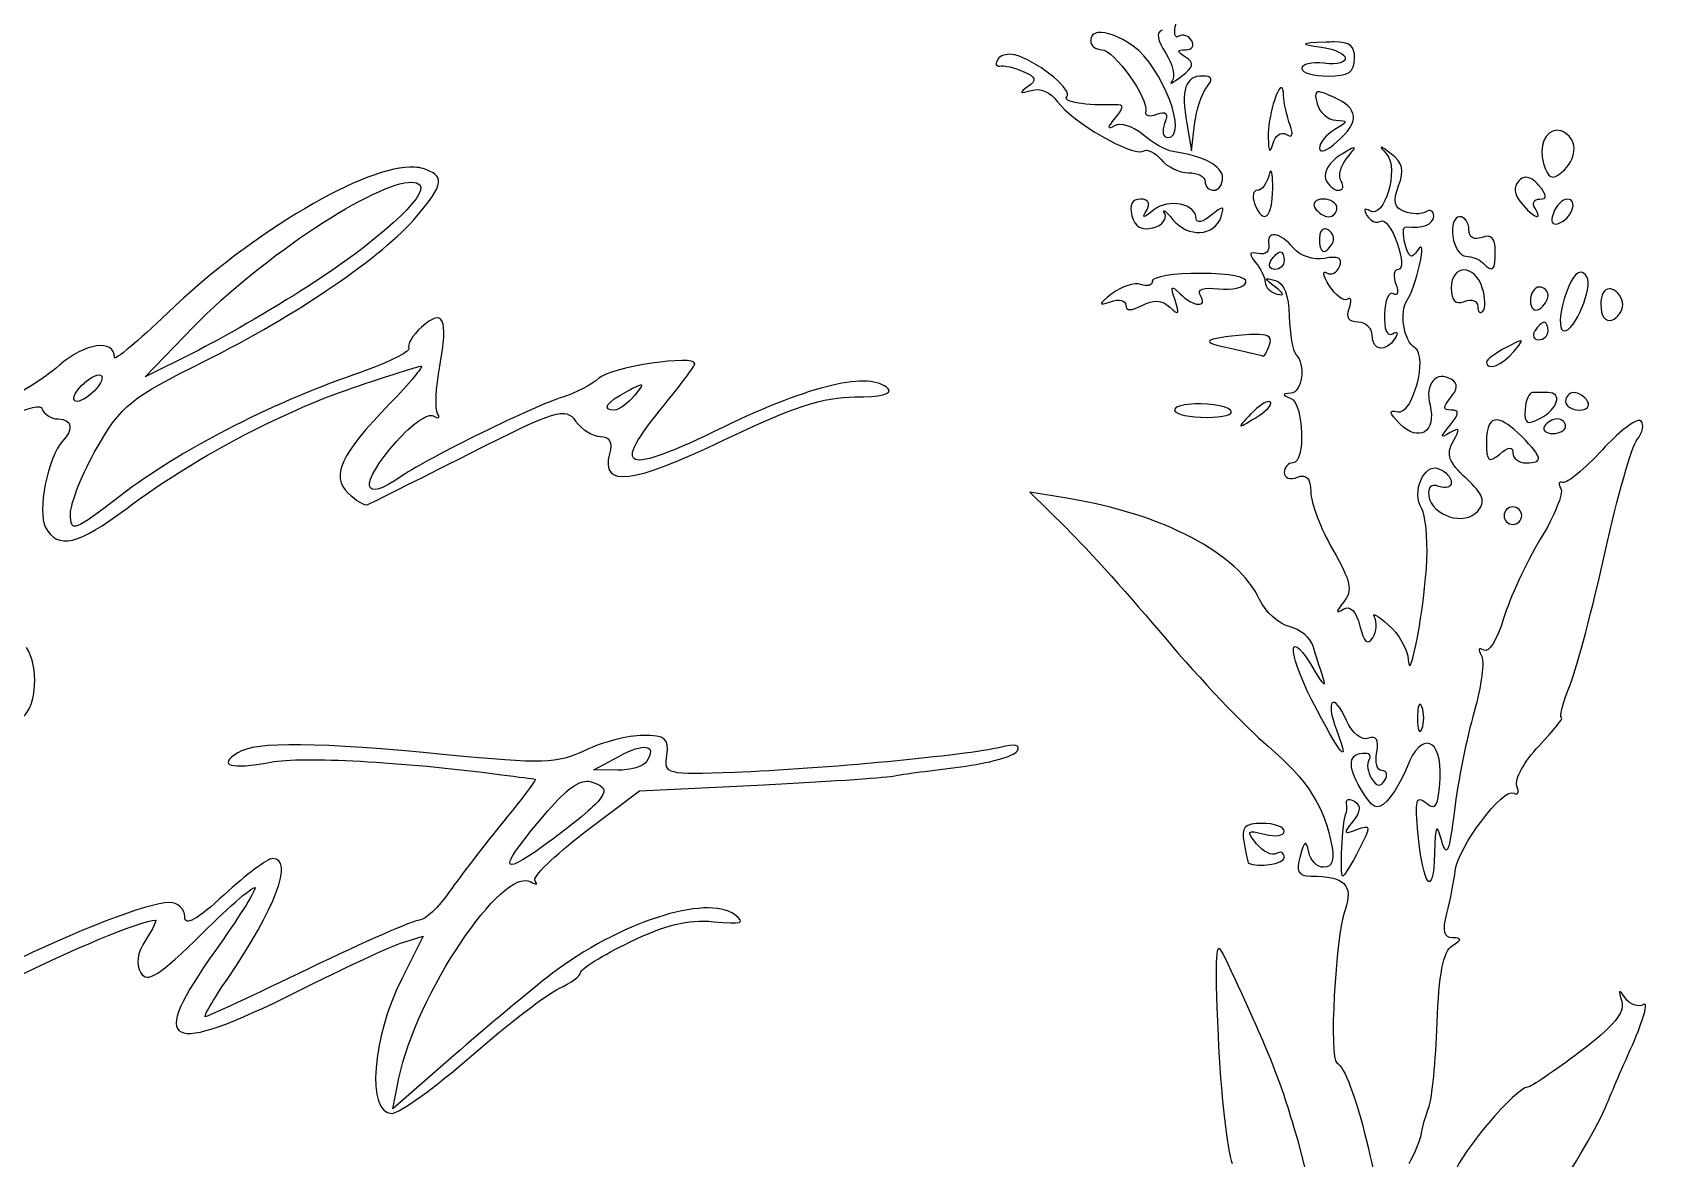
# Model space of a CAD drawing. Extents: x 25 to 138, y 19 to 165.
# Drawn here: x 84 to 135.9, y 94.4 to 130.6 of the extents above; entities that cross this region are included whole.
import ezdxf

# ---------------------------------------------------------------- set-up
doc = ezdxf.new("R2010")
doc.units = 0
doc.layers.add('Layer_1', color=7, linetype='CONTINUOUS')

msp = doc.modelspace()

# ---------------------------------------------------------------- linework, layer by layer
at = {"layer": 'Layer_1', "color": 7}
for points in [[(118.208668, 130.591965), (118.208668, 130.591965)], [(125.77134, 130.2899), (125.77134, 130.2899)], [(115.447631, 129.889167), (115.447631, 129.889167)], [(121.554545, 129.196842), (121.554545, 129.196842)], [(124.098953, 128.81981), (124.098953, 128.81981)], [(125.311075, 128.688619), (125.311075, 128.688619)], [(121.051286, 127.669974), (121.201214, 126.797953), (121.303189, 127.644619)], [(132.925563, 127.453897), (132.925563, 127.453897)], [(126.417366, 126.894964), (126.417366, 126.894964)], [(127.296003, 126.912603), (127.296003, 126.912603)], [(96.272505, 126.272091), (96.272505, 126.272091)], [(123.73901, 126.141453), (123.73901, 126.141453)], [(96.181003, 125.787575), (96.181003, 125.787575)], [(131.931723, 125.945221), (131.931723, 125.945221)], [(119.564105, 125.245731), (119.564105, 125.245731)], [(125.431242, 125.245731), (125.431242, 125.245731)], [(133.262356, 125.245731), (133.262356, 125.245731)], [(129.802379, 124.681286), (129.802379, 124.681286)], [(125.481952, 124.28937), (125.481952, 124.28937)], [(124.053202, 123.552397), (124.053202, 123.552397)], [(129.946245, 122.972518), (129.946245, 122.972518)], [(121.498871, 122.862827), (121.498871, 122.862827)], [(132.362222, 122.423508), (132.362222, 122.423508)], [(133.694509, 122.895898), (133.694509, 122.895898)], [(134.615039, 122.366731), (134.615039, 122.366731)], [(89.182222, 120.316211), (87.63, 119.543958), (89.182222, 121.144686)], [(123.377966, 120.902153), (123.377966, 120.902153)], [(132.519869, 121.294619), (132.519869, 121.294619)], [(131.775177, 120.693243), (131.775177, 120.693243)], [(86.14668, 119.601286), (86.14668, 119.601286)], [(103.552955, 119.282132), (103.552955, 119.282132)], [(132.150556, 119.0407), (132.150556, 119.0407)], [(133.474576, 119.036842), (133.474576, 119.036842)], [(121.318624, 118.671384), (121.318624, 118.671384)], [(123.69767, 118.744146), (123.69767, 118.744146)], [(131.020563, 118.158202), (131.020563, 118.158202)], [(132.943202, 118.190175), (132.943202, 118.190175)], [(135.56313, 118.14332), (135.56313, 118.14332)], [(117.203251, 115.646867), (116.01428, 115.839792), (117.203251, 114.667909)], [(131.515556, 115.367953), (131.515556, 115.367953)], [(128.542852, 109.028976), (128.542852, 109.028976)], [(102.782909, 106.91286), (102.023333, 106.923884), (102.824249, 107.358243)], [(103.708398, 107.647078), (103.708398, 107.647078)], [(101.720165, 104.909743), (103.492873, 106.251402), (107.27366, 106.437714)], [(101.868441, 106.557325), (101.868441, 106.557325)], [(126.240424, 105.973591), (126.240424, 105.973591)], [(123.473876, 105.207953), (123.473876, 105.207953)], [(95.902089, 101.385273), (96.554174, 101.58812), (95.861299, 100.221106)], [(134.940257, 99.802734), (134.940257, 99.802734)], [(97.530378, 97.754419), (95.577423, 96.048958), (95.773105, 97.030121)]]:
    msp.add_lwpolyline(points, dxfattribs=at)
for points in [[(120.797726, 130.47125), (120.667707, 130.390893), (120.627741, 130.579513), (120.708979, 130.890175)], [(118.208668, 130.591965), (118.058319, 130.571205), (117.968889, 130.483431), (117.968889, 130.325731)], [(117.968889, 130.325731), (117.968889, 130.170508), (118.127639, 130.04352), (118.321667, 130.042955)], [(119.334799, 130.156507), (118.878714, 130.47596), (118.459247, 130.626568), (118.208668, 130.591965)], [(120.264149, 130.667482), (120.063895, 130.600731), (120.102162, 130.347411), (120.376047, 129.929406)], [(121.211687, 130.330689), (121.114191, 130.488429), (120.927746, 130.551607), (120.797726, 130.47125)], [(121.019313, 130.039097), (121.222513, 130.041474), (121.309184, 130.172935), (121.211687, 130.330689)], [(125.518333, 130.283838), (124.664631, 130.244479), (124.654858, 130.233413), (125.377222, 130.123984)], [(125.77134, 130.2899), (125.695459, 130.290224), (125.61123, 130.288119), (125.518333, 130.283838)], [(126.435556, 129.761286), (126.435556, 130.161452), (126.302522, 130.287633), (125.77134, 130.2899)], [(114.993428, 129.741993), (114.899307, 129.589703), (114.927211, 129.488609), (115.055165, 129.517096)], [(115.447631, 129.889167), (115.247697, 129.910393), (115.064018, 129.856209), (114.993428, 129.741993)], [(115.649375, 129.842312), (115.582708, 129.866626), (115.514275, 129.882091), (115.447631, 129.889167)], [(117.206559, 128.528768), (117.403956, 128.726166), (116.409515, 129.565088), (115.649375, 129.842312)], [(118.321667, 130.042955), (118.715082, 130.042052), (119.841109, 128.466151), (119.736085, 128.063542)], [(120.439987, 127.221286), (121.128369, 127.221283), (120.269787, 129.501616), (119.334799, 130.156507)], [(120.376047, 129.929406), (120.605412, 129.57936), (120.697509, 129.180216), (120.580548, 129.0425)], [(121.016008, 129.802626), (120.716926, 129.992347), (120.717536, 130.035569), (121.019313, 130.039097)], [(120.874897, 129.181407), (121.271645, 129.485758), (121.302385, 129.620962), (121.016008, 129.802626)], [(125.377222, 130.123984), (126.346537, 129.977144), (126.411493, 129.500606), (125.447778, 129.606394)], [(125.588889, 129.196842), (126.247406, 129.196842), (126.435556, 129.32227), (126.435556, 129.761286)], [(115.055165, 129.517096), (115.183118, 129.545587), (115.520713, 129.467318), (115.805368, 129.343465)], [(115.805368, 129.343465), (116.219365, 129.163328), (116.247599, 129.064657), (115.946479, 128.849023)], [(120.580548, 129.0425), (120.463587, 128.904787), (120.595909, 128.967392), (120.874897, 129.181407)], [(121.554545, 129.196842), (121.003252, 129.196839), (120.862722, 128.770562), (121.051286, 127.669974)], [(121.69731, 128.844064), (121.908909, 129.099876), (121.869525, 129.196842), (121.554545, 129.196842)], [(125.447778, 129.606394), (125.059722, 129.648993), (124.742222, 129.574353), (124.742222, 129.440478)], [(124.742222, 129.440478), (124.742222, 129.306601), (125.123222, 129.196842), (125.588889, 129.196842)], [(115.946479, 128.849023), (115.663193, 128.646164), (115.69032, 128.617595), (116.056173, 128.734923)], [(116.056173, 128.734923), (116.345541, 128.827723), (116.689973, 128.68053), (116.906698, 128.371119)], [(121.303189, 127.644619), (121.359445, 128.110286), (121.536816, 128.650036), (121.69731, 128.844064)], [(124.098953, 128.81981), (123.964342, 128.888917), (123.653386, 127.894651), (123.6657, 127.221286)], [(124.157935, 128.584992), (124.151774, 128.731189), (124.130017, 128.803861), (124.098953, 128.81981)], [(125.311075, 128.688619), (125.160024, 128.706709), (125.16233, 128.589768), (125.236661, 128.305525)], [(125.765828, 128.517191), (125.547603, 128.618306), (125.401708, 128.677767), (125.311075, 128.688619)], [(116.906698, 128.371119), (117.35391, 127.73263), (119.329982, 126.592865), (119.648441, 126.789684)], [(118.754923, 128.276312), (117.831548, 128.238754), (117.044684, 128.366894), (117.206559, 128.528768)], [(118.754923, 127.843056), (119.050348, 128.207816), (119.050348, 128.288334), (118.754923, 128.276312)], [(124.366844, 127.621466), (124.262854, 127.892459), (124.168857, 128.326048), (124.157935, 128.584992)], [(125.236661, 128.305525), (125.311442, 128.019563), (125.580095, 127.782175), (125.833629, 127.777461)], [(125.871111, 127.080175), (126.609608, 127.7485), (126.580925, 128.139516), (125.765828, 128.517191)], [(118.731769, 127.598868), (118.497277, 127.458155), (118.504513, 127.533873), (118.754923, 127.843056)], [(119.636867, 127.31885), (119.325935, 127.585073), (118.918555, 127.710961), (118.731769, 127.598868)], [(119.736085, 128.063542), (119.69914, 127.921923), (119.859439, 127.879423), (120.092171, 127.968732)], [(120.092171, 127.968732), (120.393875, 128.084508), (120.465192, 128.000279), (120.340769, 127.676036)], [(120.340769, 127.676036), (120.244791, 127.42592), (120.289351, 127.221286), (120.439987, 127.221286)], [(124.24723, 127.319951), (124.447949, 127.1959), (124.489729, 127.301228), (124.366844, 127.621466)], [(125.833629, 127.777461), (126.23964, 127.769904), (126.235556, 127.734273), (125.800556, 127.480908)], [(120.602595, 126.775903), (120.382199, 126.808248), (119.9478, 127.052622), (119.636867, 127.31885)], [(123.6657, 127.221286), (123.674206, 126.756037), (123.72292, 126.684974), (123.808465, 127.012924)], [(123.808465, 127.012924), (123.879819, 127.286465), (124.077377, 127.424926), (124.24723, 127.319951)], [(125.800556, 127.480908), (125.528917, 127.322694), (125.306667, 127.052754), (125.306667, 126.881186)], [(125.306667, 126.881186), (125.306667, 126.70962), (125.560667, 126.799223), (125.871111, 127.080175)], [(132.925563, 127.453897), (132.571239, 127.441848), (132.324966, 126.936496), (132.498925, 126.388398)], [(133.184084, 127.377829), (133.094628, 127.433116), (133.007331, 127.456679), (132.925563, 127.453897)], [(133.091479, 126.11224), (133.567091, 126.506962), (133.611391, 127.11374), (133.184084, 127.377829)], [(119.648441, 126.789684), (119.776062, 126.868559), (120.037606, 126.744096), (120.229424, 126.512973)], [(122.202222, 125.932544), (122.202222, 126.3058), (121.583137, 126.631989), (120.602595, 126.775903)], [(125.969779, 126.65188), (125.636017, 126.444055), (125.427475, 126.106291), (125.506206, 125.901124)], [(126.004506, 125.822852), (125.904371, 125.984876), (125.992244, 126.322634), (126.199635, 126.573606)], [(126.417366, 126.894964), (126.385828, 126.905733), (126.243447, 126.822286), (125.969779, 126.65188)], [(126.199635, 126.573606), (126.369685, 126.779391), (126.448902, 126.884197), (126.417366, 126.894964)], [(127.468534, 126.682747), (127.873337, 126.224971), (127.385792, 124.584114), (126.928894, 124.866492)], [(127.296003, 126.912603), (127.273719, 126.911262), (127.334069, 126.834808), (127.468534, 126.682747)], [(127.619565, 126.692119), (127.42295, 126.840433), (127.318287, 126.913946), (127.296003, 126.912603)], [(127.847217, 125.671268), (128.036614, 126.169421), (127.980971, 126.41949), (127.619565, 126.692119)], [(96.272505, 126.272091), (94.742559, 126.35853), (91.077675, 124.219094), (88.347132, 121.588416)], [(96.548662, 126.224686), (96.46655, 126.250749), (96.3745, 126.266331), (96.272505, 126.272091)], [(96.346368, 124.693964), (97.225668, 125.738951), (97.259603, 125.999044), (96.548662, 126.224686)], [(120.229424, 126.512973), (120.421239, 126.28185), (120.816624, 126.092397), (121.108061, 126.092397)], [(121.108061, 126.092397), (121.3995, 126.092397), (121.637778, 125.965394), (121.637778, 125.810175)], [(123.73901, 126.141453), (123.724693, 126.128996), (123.708722, 126.08975), (123.692158, 126.021842)], [(123.811219, 125.598508), (123.811885, 125.976861), (123.781964, 126.178825), (123.73901, 126.141453)], [(132.498925, 126.388398), (132.653363, 125.901804), (132.771521, 125.846697), (133.091479, 126.11224)], [(89.182222, 121.144686), (91.395494, 123.426997), (95.062096, 125.8114), (96.181003, 125.787575)], [(96.442279, 125.699931), (96.75011, 125.392097), (95.052329, 123.852874), (92.852215, 122.444452)], [(96.181003, 125.787575), (96.296751, 125.785108), (96.385487, 125.756722), (96.442279, 125.699931)], [(121.637778, 125.810175), (121.637778, 125.654953), (121.764778, 125.527953), (121.92, 125.527953)], [(121.92, 125.527953), (122.075222, 125.527953), (122.202222, 125.710172), (122.202222, 125.932544)], [(123.319534, 125.527953), (123.180565, 125.527953), (123.13979, 125.337453), (123.229136, 125.104619)], [(123.229136, 125.104619), (123.50669, 124.381326), (123.809526, 124.638343), (123.811219, 125.598508)], [(123.692158, 126.021842), (123.625901, 125.750203), (123.458503, 125.527953), (123.319534, 125.527953)], [(125.506206, 125.901124), (125.584935, 125.695954), (125.770188, 125.527953), (125.917966, 125.527953)], [(125.917966, 125.527953), (126.06574, 125.52795), (126.104642, 125.660831), (126.004506, 125.822852)], [(128.029118, 124.845548), (127.702987, 124.970697), (127.658173, 125.174046), (127.847217, 125.671268)], [(131.709033, 125.834426), (131.520887, 125.64628), (131.547012, 125.406942), (131.787855, 125.116744)], [(131.931723, 125.945221), (131.853757, 125.941933), (131.779589, 125.904982), (131.709033, 125.834426)], [(132.352299, 125.681188), (132.201773, 125.862564), (132.061667, 125.950702), (131.931723, 125.945221)], [(132.379861, 125.245731), (132.624263, 125.245728), (132.6171, 125.362122), (132.352299, 125.681188)], [(119.564105, 125.245731), (119.297978, 125.245731), (119.20014, 125.056467), (119.289601, 124.714357)], [(119.765851, 124.892953), (119.896913, 125.111099), (119.819846, 125.245731), (119.564105, 125.245731)], [(121.355556, 124.616793), (121.355556, 125.094959), (120.466124, 125.278779), (119.995707, 124.897911)], [(122.154267, 124.681286), (122.274175, 125.044289), (122.227001, 125.049801), (121.82464, 124.717665)], [(125.431242, 125.245731), (125.189242, 125.245731), (125.069623, 125.118728), (125.165556, 124.963508)], [(125.871111, 124.963508), (125.871111, 125.118728), (125.673237, 125.245731), (125.431242, 125.245731)], [(131.787855, 125.116744), (132.19053, 124.631547), (132.492259, 124.524783), (132.221111, 124.963508)], [(132.221111, 124.963508), (132.125178, 125.118728), (132.19647, 125.245731), (132.379861, 125.245731)], [(133.262356, 125.245731), (133.110805, 125.245731), (132.909646, 125.044498), (132.815322, 124.798693)], [(132.979583, 124.463555), (133.40146, 124.60418), (133.633306, 125.245731), (133.262356, 125.245731)], [(89.535, 120.044463), (92.496773, 121.518481), (95.263756, 123.407352), (96.346368, 124.693964)], [(119.289601, 124.714357), (119.383443, 124.355511), (119.602987, 124.228224), (119.965391, 124.322994)], [(119.995707, 124.897911), (119.650414, 124.618362), (119.600181, 124.617193), (119.765851, 124.892953)], [(119.965391, 124.322994), (120.260703, 124.400221), (120.4309, 124.607431), (120.343524, 124.783812)], [(120.343524, 124.783812), (120.256145, 124.960192), (120.374935, 124.871202), (120.607557, 124.585923)], [(120.607557, 124.585923), (121.088308, 123.996358), (121.945473, 124.049199), (122.154267, 124.681286)], [(121.82464, 124.717665), (121.566565, 124.504629), (121.355556, 124.459172), (121.355556, 124.616793)], [(125.165556, 124.963508), (125.261489, 124.808286), (125.459363, 124.681286), (125.605424, 124.681286)], [(125.605424, 124.681286), (125.751486, 124.681286), (125.871111, 124.808286), (125.871111, 124.963508)], [(126.928894, 124.866492), (126.752381, 124.975585), (126.713807, 124.915923), (126.834635, 124.720422)], [(126.834635, 124.720422), (126.946954, 124.538699), (127.144577, 124.455254), (127.273953, 124.535214)], [(127.273953, 124.535214), (127.403329, 124.615173), (127.641954, 124.300103), (127.804223, 123.834619)], [(128.718688, 124.838382), (128.577475, 124.751119), (128.267096, 124.754229), (128.029118, 124.845548)], [(128.086996, 124.356067), (128.604693, 124.288715), (128.975556, 124.431175), (128.975556, 124.697822)], [(128.975556, 124.697822), (128.975556, 124.862202), (128.859904, 124.92566), (128.718688, 124.838382)], [(129.802379, 124.681286), (129.636362, 124.681286), (129.541112, 124.395533), (129.590713, 124.046286)], [(130.104444, 124.266769), (130.104444, 124.494734), (129.968396, 124.681286), (129.802379, 124.681286)], [(132.815322, 124.798693), (132.709847, 124.523834), (132.773349, 124.394811), (132.979583, 124.463555)], [(124.478742, 123.670908), (124.036085, 124.204277), (123.585286, 124.257075), (123.683889, 123.764064)], [(125.481952, 124.28937), (125.379099, 124.28591), (125.306667, 124.17376), (125.306667, 123.992266)], [(125.306667, 123.992266), (125.306667, 123.496534), (125.475944, 123.423873), (125.717873, 123.815327)], [(125.593297, 124.255195), (125.553859, 124.279568), (125.516236, 124.290524), (125.481952, 124.28937)], [(125.717873, 123.815327), (125.807179, 123.959825), (125.751051, 124.157699), (125.593297, 124.255195)], [(128.056129, 123.800993), (127.972902, 124.119252), (127.986499, 124.369134), (128.086996, 124.356067)], [(129.590713, 124.046286), (129.640313, 123.697036), (129.829094, 123.411286), (130.010188, 123.411286)], [(130.527778, 124.014866), (130.269909, 123.915914), (130.104444, 124.014299), (130.104444, 124.266769)], [(130.951111, 123.582714), (130.951111, 123.995345), (130.821529, 124.127589), (130.527778, 124.014866)], [(123.353711, 123.497827), (123.053884, 123.56256), (123.030403, 123.491592), (123.259452, 123.215605)], [(123.683889, 123.764064), (123.722694, 123.570036), (123.574014, 123.450264), (123.353711, 123.497827)], [(123.754444, 123.270175), (123.850377, 123.425394), (123.984752, 123.552397), (124.053202, 123.552397)], [(124.053202, 123.552397), (124.121652, 123.552397), (124.177778, 123.425394), (124.177778, 123.270175)], [(125.47534, 123.344589), (125.121752, 123.276996), (124.687694, 123.419135), (124.478742, 123.670908)], [(127.804223, 123.834619), (127.973796, 123.348176), (127.989285, 122.987953), (127.840605, 122.987953)], [(128.459066, 123.599249), (128.26492, 123.308664), (128.172876, 123.354548), (128.056129, 123.800993)], [(128.521906, 123.129064), (128.640182, 123.660031), (128.616879, 123.835446), (128.459066, 123.599249)], [(130.551479, 123.199619), (130.879449, 122.871649), (130.951111, 122.940593), (130.951111, 123.582714)], [(123.259452, 123.215605), (123.42775, 123.012819), (123.566439, 122.723127), (123.568133, 122.571785)], [(123.87902, 122.987953), (123.714637, 122.987953), (123.658511, 123.114953), (123.754444, 123.270175)], [(124.177778, 123.270175), (124.177778, 123.114953), (124.043403, 122.987953), (123.87902, 122.987953)], [(125.624717, 122.471464), (125.426967, 122.788108), (125.388314, 122.97122), (125.53873, 122.878259)], [(125.957101, 123.086618), (126.058357, 123.350479), (125.913007, 123.428256), (125.47534, 123.344589)], [(125.53873, 122.878259), (125.689146, 122.785295), (125.877396, 122.878911), (125.957101, 123.086618)], [(127.840605, 122.987953), (127.698328, 122.987953), (127.663214, 122.776611), (127.76233, 122.518315)], [(128.126132, 122.000175), (128.240017, 122.155394), (128.418175, 122.663397), (128.521906, 123.129064)], [(129.946245, 122.972518), (129.727966, 122.970559), (129.54, 122.776817), (129.54, 122.393189)], [(130.534393, 122.402562), (130.412981, 122.7851), (130.164524, 122.974474), (129.946245, 122.972518)], [(130.010188, 123.411286), (130.191279, 123.411286), (130.435062, 123.316036), (130.551479, 123.199619)], [(92.852215, 122.444452), (91.687436, 121.69881), (90.035944, 120.740984), (89.182222, 120.316211)], [(119.58009, 122.502881), (119.37956, 122.579834), (118.96681, 122.449391), (118.662868, 122.212942)], [(119.944444, 122.614779), (119.944444, 122.476369), (119.78062, 122.425933), (119.58009, 122.502881)], [(121.498871, 122.862827), (120.64402, 122.864842), (119.944444, 122.7532), (119.944444, 122.614779)], [(120.674805, 122.000175), (120.514861, 122.453003), (120.545685, 122.494863), (120.830797, 122.211842)], [(121.487847, 122.156168), (121.3725, 122.342801), (121.591166, 122.421431), (122.076546, 122.367834)], [(122.950772, 122.570682), (123.012282, 122.744231), (122.434257, 122.860569), (121.498871, 122.862827)], [(122.076546, 122.367834), (122.50129, 122.320935), (122.894556, 122.412076), (122.950772, 122.570682)], [(123.895556, 122.423508), (123.51926, 122.712566), (123.51926, 122.736123), (123.895556, 122.633521)], [(123.568133, 122.571785), (123.56969, 122.420443), (123.739495, 122.25201), (123.945165, 122.197508)], [(123.895556, 122.633521), (124.168016, 122.559232), (124.326571, 122.149552), (124.340936, 121.484236)], [(123.945165, 122.197508), (124.200423, 122.129862), (124.184529, 122.201524), (123.895556, 122.423508)], [(126.2068, 122.033246), (126.084423, 121.957613), (125.822464, 122.154816), (125.624717, 122.471464)], [(127.76233, 122.518315), (127.861449, 122.260017), (127.825751, 122.120718), (127.682955, 122.208534)], [(130.553686, 121.649601), (130.645464, 121.741386), (130.636637, 122.080419), (130.534393, 122.402562)], [(132.362222, 122.423508), (132.207, 122.423508), (132.08, 122.22564), (132.08, 121.983637)], [(132.644444, 122.157822), (132.644444, 122.303883), (132.517444, 122.423508), (132.362222, 122.423508)], [(133.694509, 122.895898), (133.492009, 122.900788), (133.26592, 122.498218), (133.098647, 121.788508)], [(133.158176, 121.012397), (133.508355, 121.012394), (134.095106, 122.413676), (133.886332, 122.751479)], [(133.886332, 122.751479), (133.827068, 122.847372), (133.762011, 122.894269), (133.694509, 122.895898)], [(118.662868, 122.212942), (118.205998, 121.857526), (118.195575, 121.812593), (118.603889, 121.95332)], [(118.603889, 121.95332), (118.875528, 122.046942), (119.097778, 121.996134), (119.097778, 121.840322)], [(119.619228, 121.83591), (119.981102, 122.02958), (120.252434, 122.011035), (120.507235, 121.775278)], [(120.507235, 121.775278), (120.802211, 121.502346), (120.83505, 121.546494), (120.674805, 122.000175)], [(120.830797, 122.211842), (121.262298, 121.783507), (121.74332, 121.742802), (121.487847, 122.156168)], [(126.26082, 121.732834), (126.35326, 121.973728), (126.329175, 122.108879), (126.2068, 122.033246)], [(127.682955, 122.208534), (127.540159, 122.29635), (127.409852, 122.003751), (127.393567, 121.558099)], [(128.370322, 120.473308), (128.009647, 120.696215), (127.85929, 121.636475), (128.126132, 122.000175)], [(129.54, 122.393189), (129.54, 121.980558), (129.669582, 121.848314), (129.963333, 121.961036)], [(129.963333, 121.961036), (130.196167, 122.050382), (130.386667, 121.979609), (130.386667, 121.80339)], [(132.08, 121.983637), (132.08, 121.741637), (132.207, 121.622017), (132.362222, 121.717953)], [(132.362222, 121.717953), (132.517444, 121.813886), (132.644444, 122.01176), (132.644444, 122.157822)], [(134.615039, 122.366731), (134.447094, 122.370324), (134.337778, 122.177346), (134.337778, 121.859064)], [(134.690556, 122.352953), (134.664323, 122.361696), (134.63903, 122.36622), (134.615039, 122.366731)], [(135.043333, 121.859064), (135.043333, 122.066026), (134.884583, 122.288276), (134.690556, 122.352953)], [(88.347132, 121.588416), (87.409333, 120.684915), (86.642222, 120.045247), (86.642222, 120.166831)], [(97.084444, 119.883508), (97.365092, 121.418255), (97.200466, 121.769481), (96.498503, 121.134216)], [(119.097778, 121.840322), (119.097778, 121.652322), (119.273331, 121.650792), (119.619228, 121.83591)], [(124.340936, 121.484236), (124.353207, 120.915683), (124.448454, 120.365239), (124.552603, 120.261091)], [(126.54635, 121.294619), (126.25243, 121.294619), (126.151891, 121.44897), (126.26082, 121.732834)], [(127.393567, 121.558099), (127.376047, 121.078748), (127.480243, 120.81949), (127.648781, 120.92365)], [(130.386667, 121.80339), (130.386667, 121.627159), (130.461899, 121.557834), (130.553686, 121.649601)], [(133.098647, 121.788508), (132.998035, 121.361644), (133.024914, 121.012397), (133.158176, 121.012397)], [(134.337778, 121.859064), (134.337778, 121.495308), (134.480698, 121.295223), (134.690556, 121.365175)], [(134.690556, 121.365175), (134.884583, 121.429849), (135.043333, 121.652099), (135.043333, 121.859064)], [(96.498503, 121.134216), (96.207131, 120.870524), (96.023698, 120.566131), (96.090605, 120.457873)], [(122.959591, 120.886168), (121.531434, 120.765964), (121.427883, 120.670347), (122.484444, 120.447953)], [(123.377966, 120.902153), (123.267349, 120.906304), (123.12869, 120.9004), (122.959591, 120.886168)], [(123.705936, 120.563706), (123.792161, 120.788414), (123.709817, 120.889701), (123.377966, 120.902153)], [(127, 120.871286), (127, 121.104119), (126.795792, 121.294619), (126.54635, 121.294619)], [(127.732564, 120.773719), (127.446408, 120.310708), (127, 120.370181), (127, 120.871286)], [(127.648781, 120.92365), (127.810675, 121.023706), (127.847003, 120.958879), (127.732564, 120.773719)], [(132.221111, 121.012397), (132.125178, 120.857175), (132.181304, 120.730175), (132.345687, 120.730175)], [(132.519869, 121.294619), (132.451419, 121.294619), (132.317044, 121.167617), (132.221111, 121.012397)], [(132.345687, 120.730175), (132.51007, 120.730175), (132.644444, 120.857175), (132.644444, 121.012397)], [(132.644444, 121.012397), (132.644444, 121.167617), (132.588319, 121.294619), (132.519869, 121.294619)], [(86.642222, 120.166831), (86.642222, 120.767956), (85.703661, 120.63254), (84.878333, 119.912721)], [(96.090605, 120.457873), (96.157514, 120.349612), (95.360809, 119.965776), (94.3201, 119.604591)], [(122.484444, 120.447953), (123.027722, 120.333596), (123.490279, 120.223645), (123.512461, 120.203213)], [(123.512461, 120.203213), (123.534661, 120.18278), (123.621924, 120.344781), (123.705936, 120.563706)], [(127.822966, 118.420581), (128.302012, 118.31354), (128.806075, 120.203997), (128.370322, 120.473308)], [(131.303889, 120.484331), (130.954639, 120.298234), (130.668889, 120.086847), (130.668889, 120.014697)], [(130.668889, 120.014697), (130.668889, 119.71577), (131.190752, 119.915975), (131.551384, 120.353143)], [(131.775177, 120.693243), (131.741333, 120.71117), (131.591787, 120.637736), (131.303889, 120.484331)], [(131.551384, 120.353143), (131.726994, 120.566023), (131.809022, 120.675317), (131.775177, 120.693243)], [(84.878333, 119.912721), (84.373963, 119.47283), (83.643611, 119.015401), (83.255556, 118.896281)], [(86.084943, 117.270746), (86.854806, 118.613144), (87.173802, 118.86934), (89.535, 120.044463)], [(94.277657, 119.183465), (95.41017, 119.568656), (96.404184, 119.883508), (96.486926, 119.883508)], [(96.486926, 119.883508), (96.569668, 119.883508), (96.117692, 119.343756), (95.482613, 118.684064)], [(97.012235, 118.361049), (96.924633, 118.502793), (96.957207, 119.187695), (97.084444, 119.883508)], [(105.268889, 119.963434), (105.268889, 120.260515), (102.602137, 119.857293), (102.192006, 119.498207)], [(104.281111, 118.632248), (104.824389, 119.295247), (105.268889, 119.894083), (105.268889, 119.963434)], [(124.552603, 120.261091), (124.877452, 119.936239), (124.759951, 119.038188), (124.389444, 119.014792)], [(85.513333, 119.177953), (85.706568, 119.410786), (85.991457, 119.601286), (86.14668, 119.601286)], [(86.14668, 119.601286), (86.304112, 119.601286), (86.273761, 119.414097), (86.077778, 119.177953)], [(94.3201, 119.604591), (91.586693, 118.655946), (88.716815, 117.168827), (86.853889, 115.736162)], [(102.192006, 119.498207), (101.94408, 119.281133), (101.423611, 119.009034), (101.035556, 118.892973)], [(103.081667, 119.07322), (103.369564, 119.226625), (103.519111, 119.300059), (103.552955, 119.282132)], [(111.47392, 119.153699), (110.896544, 119.731074), (108.988866, 119.28785), (106.186111, 117.925592)], [(129.553781, 119.451906), (129.054566, 119.760437), (128.682524, 119.320424), (128.856492, 118.627286)], [(129.519053, 118.870923), (129.744975, 119.143144), (129.756078, 119.326879), (129.553781, 119.451906)], [(85.444432, 118.754619), (85.287, 118.754619), (85.31735, 118.941806), (85.513333, 119.177953)], [(86.077778, 119.177953), (85.884543, 118.945117), (85.599654, 118.754619), (85.444432, 118.754619)], [(87.039648, 115.318894), (89.132718, 116.891925), (91.927291, 118.384053), (94.277657, 119.183465)], [(101.035556, 118.892973), (100.136133, 118.623973), (96.707991, 116.942863), (95.889408, 116.369509)], [(102.694161, 118.472397), (102.26307, 118.472397), (102.424947, 118.72329), (103.081667, 119.07322)], [(103.329161, 118.942032), (103.116126, 118.683785), (102.830376, 118.472397), (102.694161, 118.472397)], [(103.552955, 119.282132), (103.586799, 119.264206), (103.504771, 119.154912), (103.329161, 118.942032)], [(106.207608, 117.51659), (108.388952, 118.564227), (109.397399, 118.895731), (110.405113, 118.895731)], [(110.405113, 118.895731), (111.205574, 118.895731), (111.629484, 118.998135), (111.47392, 119.153699)], [(124.389444, 119.014792), (124.107222, 118.996967), (124.107222, 118.963859), (124.389444, 118.84998)], [(124.389444, 118.84998), (124.806349, 118.681755), (124.871175, 116.779064), (124.46, 116.779064)], [(129.54, 118.472397), (129.269563, 118.472397), (129.264672, 118.564399), (129.519053, 118.870923)], [(132.150556, 119.0407), (132.034139, 119.042687), (131.924798, 118.793673), (131.907469, 118.487279)], [(132.644444, 119.036842), (132.489222, 119.036842), (132.266972, 119.038724), (132.150556, 119.0407)], [(132.401358, 118.211119), (132.960474, 118.510348), (133.115445, 119.036842), (132.644444, 119.036842)], [(133.474576, 119.036842), (133.328514, 119.036842), (133.208889, 118.909839), (133.208889, 118.754619)], [(133.914444, 118.754619), (133.818511, 118.909839), (133.620637, 119.036842), (133.474576, 119.036842)], [(80.411286, 117.024355), (82.878589, 118.222199), (84.245577, 118.748442), (84.31885, 118.528619)], [(84.31885, 118.528619), (84.380832, 118.342677), (84.611583, 118.190175), (84.831479, 118.190175)], [(95.482613, 118.684064), (93.881008, 117.020378), (93.579702, 116.372935), (94.144262, 115.808372)], [(95.701996, 117.474146), (96.1833, 118.022321), (96.710864, 118.387725), (96.874432, 118.286636)], [(96.874432, 118.286636), (97.038008, 118.185544), (97.099837, 118.219306), (97.012235, 118.361049)], [(98.024267, 117.069552), (100.856635, 118.500298), (101.107788, 118.577164), (101.442353, 118.119619)], [(106.186111, 117.925592), (102.944374, 116.349965), (102.535474, 116.50193), (104.281111, 118.632248)], [(120.670396, 118.505468), (120.593968, 118.381807), (120.971203, 118.264371), (121.508243, 118.244192)], [(121.318624, 118.671384), (121.004945, 118.661243), (120.734102, 118.60855), (120.670396, 118.505468)], [(122.483894, 118.410658), (122.483403, 118.588063), (121.841424, 118.688289), (121.318624, 118.671384)], [(121.508243, 118.244192), (122.045284, 118.224002), (122.484176, 118.298969), (122.483894, 118.410658)], [(123.112829, 118.353884), (122.647363, 117.867914), (122.653431, 117.861849), (123.247878, 118.218838)], [(123.69767, 118.744146), (123.590677, 118.757879), (123.347282, 118.598663), (123.112829, 118.353884)], [(123.247878, 118.218838), (123.59007, 118.424338), (123.809399, 118.652811), (123.735152, 118.727058)], [(123.735152, 118.727058), (123.725872, 118.736337), (123.712955, 118.742182), (123.69767, 118.744146)], [(127.890214, 118.03473), (127.536372, 118.395108), (127.52011, 118.48825), (127.822966, 118.420581)], [(128.856492, 118.627286), (129.070484, 117.774682), (128.493111, 117.420676), (127.890214, 118.03473)], [(129.504172, 117.995044), (129.797556, 118.356728), (129.806116, 118.472397), (129.54, 118.472397)], [(131.907469, 118.487279), (131.881547, 118.028778), (131.968946, 117.979699), (132.401358, 118.211119)], [(133.208889, 118.754619), (133.208889, 118.599397), (133.406763, 118.472397), (133.648758, 118.472397)], [(133.648758, 118.472397), (133.890758, 118.472397), (134.010377, 118.599397), (133.914444, 118.754619)], [(84.831479, 118.190175), (85.287118, 118.190175), (85.352125, 117.86545), (84.975347, 117.470839)], [(101.442353, 118.119619), (101.640942, 117.848031), (101.999968, 117.625731), (102.239961, 117.625731)], [(129.505273, 117.751407), (129.175818, 117.552951), (129.175674, 117.590066), (129.504172, 117.995044)], [(129.600633, 117.462019), (129.833779, 117.87863), (129.814478, 117.93766), (129.505273, 117.751407)], [(131.020563, 118.158202), (130.783745, 118.183574), (130.668889, 117.948229), (130.668889, 117.450442)], [(131.797778, 117.625731), (131.462746, 117.960762), (131.204758, 118.138469), (131.020563, 118.158202)], [(132.532549, 117.955355), (132.452604, 117.826001), (132.572227, 117.719987), (132.798233, 117.719987)], [(132.943202, 118.190175), (132.797141, 118.190175), (132.612491, 118.084706), (132.532549, 117.955355)], [(132.798233, 117.719987), (133.024237, 117.719987), (133.208889, 117.826001), (133.208889, 117.955355)], [(133.208889, 117.955355), (133.208889, 118.084706), (133.089263, 118.190175), (132.943202, 118.190175)], [(135.56313, 118.14332), (135.373607, 118.130372), (134.885001, 117.744112), (134.387387, 117.201294)], [(135.506353, 117.532575), (135.683882, 117.746479), (135.737555, 118.013541), (135.625417, 118.125682)], [(135.625417, 118.125682), (135.611399, 118.1397), (135.590204, 118.145169), (135.56313, 118.14332)], [(84.975347, 117.470839), (84.508512, 116.981908), (84.158732, 115.197482), (84.433503, 114.706492)], [(85.233868, 115.139748), (85.235328, 115.498071), (85.618368, 116.457184), (86.084943, 117.270746)], [(95.889408, 116.369509), (94.559264, 115.437837), (94.454856, 116.05373), (95.701996, 117.474146)], [(102.239961, 117.625731), (102.536467, 117.625731), (102.629041, 117.445822), (102.529349, 117.064591)], [(102.529349, 117.064591), (102.244373, 115.974843), (103.256348, 116.099185), (106.207608, 117.51659)], [(130.014046, 116.284072), (129.448896, 116.807834), (129.366295, 117.04328), (129.600633, 117.462019)], [(130.668889, 117.450442), (130.668889, 116.824564), (130.734229, 116.764177), (131.092222, 117.061286)], [(131.092222, 117.061286), (131.384706, 117.304025), (131.515556, 117.314877), (131.515556, 117.096011)], [(131.938889, 116.779064), (132.50153, 116.779064), (132.472946, 116.950559), (131.797778, 117.625731)], [(134.476685, 113.927626), (134.865703, 115.696553), (135.328827, 117.31867), (135.506353, 117.532575)], [(94.778711, 115.44402), (94.882614, 115.488679), (96.343075, 116.220312), (98.024267, 117.069552)], [(124.46, 116.779064), (124.304778, 116.779064), (124.177778, 116.638354), (124.177778, 116.466523)], [(128.591358, 115.305113), (128.261903, 115.83818), (128.654773, 116.776047), (129.130998, 116.593302)], [(131.515556, 117.096011), (131.515556, 116.921784), (131.706056, 116.779064), (131.938889, 116.779064)], [(134.387387, 117.201294), (133.818689, 116.580933), (133.247968, 116.108577), (133.119041, 116.15123)], [(124.177778, 116.466523), (124.177778, 116.294683), (124.368278, 116.227243), (124.601111, 116.316592)], [(124.601111, 116.316592), (124.898551, 116.430728), (125.025494, 116.292953), (125.027752, 115.853019)], [(129.130998, 116.593302), (129.355887, 116.507005), (129.54, 116.309757), (129.54, 116.154534)], [(130.391628, 115.233454), (130.651473, 115.546546), (130.572406, 115.766597), (130.014046, 116.284072)], [(133.119041, 116.15123), (132.99011, 116.193879), (132.960996, 116.105473), (133.053997, 115.954995)], [(86.853889, 115.736162), (85.332339, 114.56603), (85.231328, 114.528895), (85.233868, 115.139748)], [(94.144262, 115.808372), (94.389301, 115.563332), (94.674809, 115.399358), (94.778711, 115.44402)], [(125.027752, 115.853019), (125.02962, 115.508643), (125.34915, 114.670743), (125.737716, 113.991016)], [(129.144228, 116.023897), (128.89484, 116.119595), (128.773442, 116.009331), (128.815152, 115.725139)], [(128.815152, 115.725139), (128.910337, 115.076606), (129.983639, 114.741857), (130.391628, 115.233454)], [(129.54, 116.154534), (129.54, 115.999326), (129.361748, 115.940426), (129.144228, 116.023897)], [(133.053997, 115.954995), (133.146998, 115.80452), (132.850726, 115.071501), (132.395846, 114.325605)], [(84.433503, 114.706492), (84.834312, 113.990285), (85.470588, 114.139679), (87.039648, 115.318894)], [(123.38954, 112.388632), (122.716812, 113.865105), (120.282778, 115.147173), (117.203251, 115.646867)], [(128.756723, 113.679578), (128.784931, 114.380754), (128.710478, 115.112372), (128.591358, 115.305113)], [(131.515556, 115.367953), (131.360333, 115.367953), (131.233333, 115.24095), (131.233333, 115.085731)], [(131.797778, 115.085731), (131.797778, 115.24095), (131.670778, 115.367953), (131.515556, 115.367953)], [(117.203251, 114.667909), (117.85712, 114.0235), (119.281222, 112.439906), (120.367778, 111.148398)], [(131.233333, 115.085731), (131.233333, 114.930508), (131.360333, 114.803508), (131.515556, 114.803508)], [(131.515556, 114.803508), (131.670778, 114.803508), (131.797778, 114.930508), (131.797778, 115.085731)], [(132.395846, 114.325605), (131.940966, 113.579708), (131.410806, 112.433601), (131.217899, 111.778989)], [(125.737716, 113.991016), (126.321972, 112.968959), (126.382512, 112.67899), (126.087186, 112.314218)], [(128.159758, 110.456073), (128.206376, 109.564637), (128.697962, 112.218869), (128.756723, 113.679578)], [(133.35, 109.652953), (133.580432, 110.235033), (134.087667, 112.158697), (134.476685, 113.927626)], [(124.340386, 111.527634), (123.993605, 111.614668), (123.565742, 112.001905), (123.38954, 112.388632)], [(126.087186, 112.314218), (125.823441, 111.988429), (125.820057, 111.927187), (126.074509, 112.079951)], [(126.074509, 112.079951), (126.299039, 112.214752), (126.484194, 112.027912), (126.605882, 111.543068)], [(125.069092, 109.159064), (124.213984, 110.829811), (124.300412, 111.582557), (125.174375, 110.076286)], [(125.107127, 110.899249), (125.032462, 111.157739), (124.687163, 111.440596), (124.340386, 111.527634)], [(126.605882, 111.543068), (126.737463, 111.018812), (126.859281, 110.906923), (127.018742, 111.164936)], [(127.073863, 111.826944), (126.979813, 111.989578), (127.17881, 111.88066), (127.515936, 111.584961)], [(127.018742, 111.164936), (127.143194, 111.366301), (127.167914, 111.664311), (127.073863, 111.826944)], [(127.515936, 111.584961), (127.853062, 111.289266), (128.14274, 110.781266), (128.159758, 110.456073)], [(131.217899, 111.778989), (131.022717, 111.116656), (130.741454, 110.666551), (130.583452, 110.764203)], [(120.367778, 111.148398), (121.454333, 109.856892), (122.935802, 108.298913), (123.659635, 107.686214)], [(83.705898, 108.617217), (84.157075, 108.991661), (84.223764, 110.222878), (83.827166, 110.85019)], [(125.433447, 109.864619), (125.328344, 110.175064), (125.181795, 110.640756), (125.107127, 110.899249)], [(130.502973, 110.610411), (130.61499, 110.429166), (130.512253, 109.610766), (130.274218, 108.791952)], [(130.583452, 110.764203), (130.421357, 110.86438), (130.386698, 110.798549), (130.502973, 110.610411)], [(125.174375, 110.076286), (125.422048, 109.649422), (125.538549, 109.554172), (125.433447, 109.864619)], [(126.178138, 108.512487), (125.75492, 109.441354), (125.48465, 109.187752), (125.85623, 108.210422)], [(133.072739, 108.594619), (132.995032, 108.594619), (133.119571, 109.070869), (133.35, 109.652953)], [(125.85623, 108.210422), (126.334438, 106.952636), (125.979549, 107.380169), (125.069092, 109.159064)], [(128.542852, 109.028976), (128.491807, 109.047993), (128.455759, 108.885658), (128.455759, 108.594619)], [(128.597973, 108.947397), (128.578401, 108.995903), (128.559868, 109.022638), (128.542852, 109.028976)], [(128.597973, 108.241842), (128.676265, 108.435869), (128.676265, 108.753369), (128.597973, 108.947397)], [(126.88259, 107.937569), (126.664751, 107.853975), (126.367622, 108.096621), (126.178138, 108.512487)], [(128.455759, 108.594619), (128.455759, 108.206564), (128.519682, 108.047814), (128.597973, 108.241842)], [(130.274218, 108.791952), (130.036183, 107.973138), (129.749756, 106.546208), (129.638117, 105.620813)], [(132.354506, 107.695586), (132.827068, 108.190076), (133.150443, 108.594619), (133.072739, 108.594619)], [(103.603117, 108.030175), (103.132958, 108.030172), (102.296541, 107.815006), (101.744419, 107.551718)], [(104.369306, 107.395175), (104.44414, 107.933364), (104.327621, 108.030175), (103.603117, 108.030175)], [(127.146073, 107.491636), (127.224076, 107.896681), (127.141255, 108.036827), (126.88259, 107.937569)], [(129.180607, 106.645519), (129.256601, 107.95301), (128.567699, 108.197358), (128.12062, 107.021451)], [(90.601602, 107.476754), (89.935693, 107.055622), (90.359436, 106.933228), (91.658832, 107.171381)], [(97.289496, 107.412814), (93.195459, 107.816121), (91.168736, 107.835419), (90.601602, 107.476754)], [(91.658832, 107.171381), (92.707347, 107.363552), (95.813666, 107.195319), (99.06, 106.770095)], [(101.744419, 107.551718), (100.84122, 107.121013), (100.394206, 107.106964), (97.289496, 107.412814)], [(102.824249, 107.358243), (103.236056, 107.581413), (103.544311, 107.675348), (103.708398, 107.647078)], [(103.708398, 107.647078), (103.872487, 107.618811), (103.892525, 107.468065), (103.728243, 107.202248)], [(106.538889, 106.843408), (104.33902, 106.762512), (104.283273, 106.776462), (104.369306, 107.395175)], [(115.063434, 107.646528), (114.058923, 107.39441), (109.278821, 106.944167), (106.538889, 106.843408)], [(113.801703, 107.026409), (114.691784, 107.134478), (115.504273, 107.359917), (115.607482, 107.526914)], [(115.607482, 107.526914), (115.732797, 107.729676), (115.552322, 107.76923), (115.063434, 107.646528)], [(123.659635, 107.686214), (124.930543, 106.610445), (125.462199, 105.768901), (125.717323, 104.431842)], [(126.629583, 106.323061), (126.187663, 107.071173), (126.240548, 107.465731), (126.781718, 107.465731)], [(126.781718, 107.465731), (126.920238, 107.465728), (126.970697, 107.364661), (126.894167, 107.240833)], [(127.315296, 106.901286), (127.159831, 106.901283), (127.083543, 107.166953), (127.146073, 107.491636)], [(131.643436, 106.411255), (131.56206, 106.623325), (131.881942, 107.201094), (132.354506, 107.695586)], [(103.728243, 107.202248), (103.625927, 107.036699), (103.200609, 106.906651), (102.782909, 106.91286)], [(111.618889, 106.726548), (111.929333, 106.78343), (112.911619, 106.918344), (113.801703, 107.026409)], [(126.894167, 107.240833), (126.817636, 107.117006), (126.857887, 106.849261), (126.983465, 106.646073)], [(127.404591, 106.589298), (127.510766, 106.761092), (127.470766, 106.901286), (127.315296, 106.901286)], [(128.12062, 107.021451), (127.968635, 106.621706), (127.675056, 106.124992), (127.467981, 105.917917)], [(99.06, 106.770095), (99.603278, 106.698933), (100.091531, 106.635958), (100.144792, 106.630088)], [(100.144792, 106.630088), (100.19805, 106.624226), (99.744886, 106.015811), (99.138272, 105.278508)], [(100.553794, 105.609236), (101.162268, 106.316985), (101.538041, 106.593593), (101.868441, 106.557325)], [(101.868441, 106.557325), (101.915643, 106.552146), (101.961998, 106.540764), (102.007899, 106.523151)], [(102.007899, 106.523151), (102.414996, 106.366932), (102.44468, 106.251611), (102.164995, 105.914609)], [(107.27366, 106.437714), (109.353152, 106.53994), (111.308444, 106.669669), (111.618889, 106.726548)], [(127.467981, 105.917917), (127.154133, 105.604066), (127.014402, 105.671613), (126.629583, 106.323061)], [(126.983465, 106.646073), (127.143798, 106.386651), (127.269031, 106.369958), (127.404591, 106.589298)], [(128.729715, 105.861692), (129.044844, 105.60198), (129.128441, 105.747993), (129.180607, 106.645519)], [(129.66623, 103.688801), (129.75535, 104.447062), (131.214393, 106.382147), (131.543668, 106.178642)], [(131.543668, 106.178642), (131.679843, 106.094481), (131.724815, 106.199185), (131.643436, 106.411255)], [(102.164995, 105.914609), (101.975147, 105.685857), (101.191873, 105.047261), (100.424257, 104.495782)], [(126.148925, 105.490175), (126.188004, 105.567783), (126.202031, 105.735943), (126.179792, 105.863897)], [(126.179792, 105.863897), (126.168681, 105.927873), (126.192847, 105.965355), (126.240424, 105.973591)], [(126.240424, 105.973591), (126.288004, 105.981823), (126.358867, 105.961133), (126.442171, 105.909648)], [(126.442171, 105.909648), (126.651173, 105.780477), (126.631638, 105.582546), (126.378781, 105.27134)], [(128.476155, 104.842495), (128.365354, 105.952788), (128.408498, 106.126422), (128.729715, 105.861692)], [(100.424257, 104.495782), (98.92183, 103.416398), (98.961318, 103.756944), (100.553794, 105.609236)], [(126.057423, 103.514619), (125.962263, 103.514619), (126.044102, 105.282019), (126.148925, 105.490175)], [(129.638117, 105.620813), (129.476813, 104.283757), (129.393815, 104.082826), (129.233524, 104.643508)], [(99.138272, 105.278508), (98.531657, 104.541203), (97.749484, 103.525203), (97.39974, 103.020731)], [(100.13873, 103.355316), (100.033497, 103.472501), (100.745203, 104.171796), (101.720165, 104.909743)], [(123.473876, 105.207953), (122.897096, 105.207953), (122.79148, 105.093354), (122.888485, 104.572953)], [(123.292526, 104.554761), (122.950752, 104.971515), (122.978714, 105.005487), (123.542778, 104.860134)], [(124.177778, 104.952186), (124.177778, 105.09288), (123.860958, 105.207953), (123.473876, 105.207953)], [(123.542778, 104.860134), (123.892028, 104.770139), (124.177778, 104.811495), (124.177778, 104.952186)], [(126.378781, 105.27134), (126.06495, 104.885091), (126.083636, 104.84716), (126.509419, 105.006757)], [(126.509419, 105.006757), (126.973217, 105.180603), (126.977555, 105.136257), (126.572809, 104.353567)], [(129.003668, 104.243876), (128.966587, 102.786822), (128.64487, 103.151907), (128.476155, 104.842495)], [(129.233524, 104.643508), (129.062994, 105.240002), (129.027459, 105.17839), (129.003668, 104.243876)], [(122.888485, 104.572953), (122.953588, 104.223703), (123.016399, 103.933265), (123.027942, 103.92748)], [(123.927526, 104.240018), (123.789892, 104.154953), (123.504142, 104.296717), (123.292526, 104.554761)], [(124.177778, 104.113238), (124.177778, 104.267969), (124.06516, 104.32508), (123.927526, 104.240018)], [(124.963259, 104.290731), (124.87978, 104.692333), (124.827899, 104.665962), (124.686548, 104.149619)], [(125.452186, 103.796842), (125.239647, 103.796842), (125.019723, 104.019092), (124.963259, 104.290731)], [(125.717323, 104.431842), (125.795238, 104.0235), (125.700688, 103.796842), (125.452186, 103.796842)], [(126.572809, 104.353567), (126.334159, 103.892069), (126.102197, 103.514619), (126.057423, 103.514619)], [(91.71616, 104.079064), (91.557469, 104.079061), (90.858969, 103.555003), (90.163938, 102.914344)], [(90.257644, 100.198508), (91.820227, 102.482657), (92.420511, 104.079064), (91.71616, 104.079064)], [(95.773105, 97.030121), (96.30165, 99.676832), (99.098865, 103.846888), (99.999823, 103.331062)], [(123.027942, 103.92748), (123.336499, 103.773033), (124.177778, 103.908932), (124.177778, 104.113238)], [(124.686548, 104.149619), (124.552405, 103.6596), (124.630383, 103.514619), (125.027752, 103.514619)], [(89.454522, 101.671353), (90.391211, 102.597829), (91.157778, 103.255726), (91.157778, 103.133176)], [(99.999823, 103.331062), (100.181306, 103.227145), (100.243962, 103.238132), (100.13873, 103.355316)], [(125.027752, 103.514619), (126.120237, 103.514617), (126.406518, 103.234119), (126.129632, 102.434786)], [(129.396132, 102.315175), (129.505947, 102.742036), (129.627599, 103.360142), (129.66623, 103.688801)], [(90.163938, 102.914344), (89.285736, 102.104849), (88.9, 101.889615), (88.9, 102.208789)], [(91.157778, 103.133176), (91.157778, 103.010627), (90.586278, 102.109475), (89.887778, 101.130612)], [(97.39974, 103.020731), (97.049999, 102.516256), (96.613607, 102.102712), (96.430152, 102.101301)], [(106.539992, 102.278794), (105.636503, 102.939442), (102.816059, 102.021342), (100.660177, 100.364424)], [(88.406111, 102.667953), (87.75028, 102.667764), (85.305841, 101.727605), (83.208151, 100.668693)], [(88.9, 102.208789), (88.9, 102.461392), (88.67775, 102.668029), (88.406111, 102.667953)], [(105.866407, 102.052243), (106.792756, 101.963901), (106.914744, 102.004767), (106.539992, 102.278794)], [(126.129632, 102.434786), (125.820074, 101.541133), (125.609203, 97.636424), (125.864496, 97.524563)], [(129.579686, 101.534653), (129.301579, 101.537788), (129.251292, 101.752164), (129.396132, 102.315175)], [(83.44848, 100.240952), (85.067964, 101.077749), (87.549451, 102.103508), (87.954115, 102.103508)], [(87.491093, 100.407418), (87.701484, 100.067724), (88.079049, 100.310884), (89.454522, 101.671353)], [(87.954115, 102.103508), (88.015789, 102.103508), (87.878564, 101.816505), (87.648742, 101.465751)], [(96.430152, 102.101301), (96.246693, 102.099876), (94.653839, 101.401376), (92.890247, 100.549079)], [(103.167657, 101.392991), (104.302402, 101.94817), (105.047342, 102.130353), (105.866407, 102.052243)], [(87.648742, 101.465751), (87.37116, 101.042107), (87.31804, 100.686826), (87.491093, 100.407418)], [(92.503295, 99.808246), (94.013892, 100.563789), (95.543407, 101.27364), (95.902089, 101.385273)], [(101.6, 100.422299), (101.6, 100.534392), (102.305575, 100.971213), (103.167657, 101.392991)], [(122.240257, 100.974619), (121.970834, 101.544804), (121.93559, 101.04723), (122.055049, 98.381703)], [(129.083043, 98.800625), (129.138217, 100.343362), (129.284657, 101.101312), (129.5626, 101.277235)], [(129.5626, 101.277235), (129.887142, 101.482656), (129.89037, 101.531153), (129.579686, 101.534653)], [(89.887778, 101.130612), (87.665693, 98.01664), (88.289836, 97.700836), (92.503295, 99.808246)], [(124.49252, 95.465772), (123.967649, 97.205714), (123.62274, 98.04885), (122.240257, 100.974619)], [(89.560355, 98.999064), (89.492627, 98.999064), (89.806348, 99.538814), (90.257644, 100.198508)], [(92.890247, 100.549079), (91.126657, 99.696782), (89.628083, 98.999064), (89.560355, 98.999064)], [(95.861299, 100.221106), (94.90712, 98.338122), (94.728315, 95.894619), (95.544349, 95.894619)], [(100.660177, 100.364424), (100.012822, 99.866897), (98.604581, 98.69241), (97.530378, 97.754419)], [(100.906021, 99.902505), (101.28771, 100.076413), (101.6, 100.310209), (101.6, 100.422299)], [(98.095923, 97.740638), (99.25994, 98.755811), (100.524335, 99.728594), (100.906021, 99.902505)], [(134.940257, 99.802734), (134.922017, 99.786958), (134.945648, 99.685871), (135.006952, 99.495157)], [(135.126016, 99.598233), (135.018526, 99.749002), (134.958497, 99.81851), (134.940257, 99.802734)], [(135.706445, 99.395936), (135.539996, 99.293063), (135.278529, 99.38432), (135.126016, 99.598233)], [(135.006952, 99.495157), (135.121554, 99.138637), (134.752828, 98.691809), (133.6675, 97.872379)], [(135.349257, 98.091762), (135.711918, 98.912052), (135.872895, 99.498809), (135.706445, 99.395936)], [(128.826728, 96.11731), (128.923948, 96.370661), (129.039321, 97.578052), (129.083043, 98.800625)], [(122.055049, 98.381703), (122.136349, 96.567612), (122.342611, 94.726115), (122.51366, 94.289481)], [(134.522986, 96.176842), (134.614875, 96.409672), (134.986604, 97.271472), (135.349257, 98.091762)], [(95.544349, 95.894619), (95.783702, 95.894619), (96.931909, 96.725451), (98.095923, 97.740638)], [(125.864496, 97.524563), (126.365364, 97.305101), (127.349696, 93.338485), (127.474046, 91.03786)], [(133.6675, 97.872379), (132.843753, 97.250443), (132.087617, 96.741286), (131.987397, 96.741286)], [(131.987397, 96.741286), (131.627603, 96.741286), (129.819036, 94.611355), (129.650795, 93.989619)], [(128.5875, 95.281667), (128.621815, 95.487816), (128.729509, 95.863962), (128.826728, 96.11731)], [(130.484231, 90.072683), (131.457167, 91.019789), (134.011199, 94.880039), (134.522986, 96.176842)], [(125.319897, 89.873693), (125.636737, 90.198156), (125.208386, 93.092683), (124.49252, 95.465772)], [(128.186214, 94.291685), (128.372466, 94.630148), (128.553187, 95.075517), (128.5875, 95.281667)]]:
    msp.add_open_spline(points, degree=3, dxfattribs=at)

doc.saveas('drawing.dxf')
